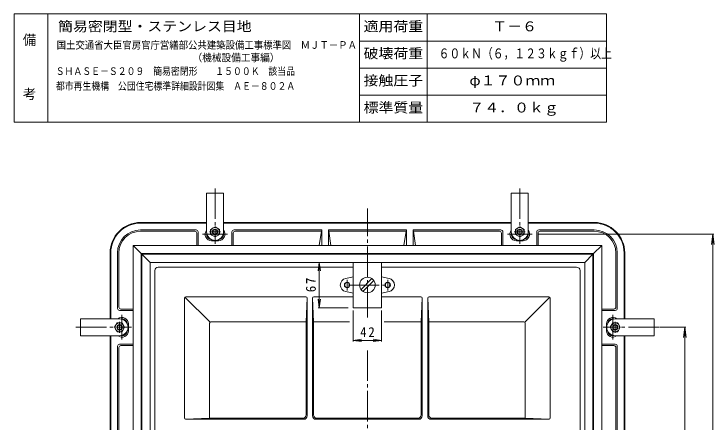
# Model space of a CAD drawing. Units: millimetres, scale not verified. Extents: x -960 to 932, y -690 to 685.
# Drawn here: x -960 to 74, y 82 to 685 of the extents above; entities that cross this region are included whole.
import ezdxf
from ezdxf.enums import TextEntityAlignment as Align

# ---------------------------------------------------------------- set-up
doc = ezdxf.new("R2010")
doc.units = ezdxf.units.MM
doc.header["$LTSCALE"] = 5
doc.linetypes.add('CHAIN1', pattern=[8, 5, -1, 1, -1])
doc.linetypes.add('CHAIN2', pattern=[12, 9, -1, 1, -1])
for name, color, linetype, lineweight in [('0-0_通り芯', 7, 'CHAIN2', 9), ('0-1_躯体', 2, 'Continuous', 9), ('0-2_仕上', 3, 'Continuous', 9), ('0-3_建具', 4, 'Continuous', 9), ('0-4_その他', 7, 'Continuous', 9), ('0-8', 6, 'Continuous', 9), ('0-9', 4, 'Continuous', 9), ('0-A', 2, 'Continuous', 9), ('F-0_F-0ﾚｲﾔ', 7, 'Continuous', 9)]:
    doc.layers.add(name, color=color, linetype=linetype, lineweight=lineweight)
doc.layers.add('F-4_F-4ﾚｲﾔ', color=2, linetype='Continuous')
doc.layers.add('F-5_F-5ﾚｲﾔ', color=2, linetype='Continuous')
doc.styles.add('ＭＳ ゴシック', font='')
doc.styles.get('ＭＳ ゴシック').set_extended_font_data('MS Gothic')

msp = doc.modelspace()

# ---------------------------------------------------------------- linework, layer by layer
at = {"layer": '0-0_通り芯'}
for p, q in [((-663.108, 427.291), (-663.108, 345.054)), ((-213.108, 427.291), (-213.108, 345.054)), ((-438.108, 236.536), (-438.108, 397.519)), ((-681.391, 359.392), (-644.825, 359.392)), ((-194.825, 359.392), (-231.391, 359.392)), ((-468.108, 276.351), (-468.108, 292.062)), ((-408.108, 276.351), (-408.108, 292.062)), ((-465.981, 284.392), (-405.534, 284.392)), ((-800.608, 240.175), (-800.608, 203.609)), ((-75.608, 240.175), (-75.608, 203.609)), ((-868.507, 221.892), (-786.271, 221.892)), ((-7.709, 221.892), (-89.946, 221.892)), ((-438.108, -397.224), (-438.108, 191.871))]:
    msp.add_line(p, q, dxfattribs=at)
at = {"layer": '0-1_躯体'}
for p, q in [((-773.108, 376.892), (-675.608, 376.892)), ((-773.108, 375.892), (-675.608, 375.892)), ((-650.608, 376.892), (-225.608, 376.892)), ((-650.608, 375.892), (-225.608, 375.892)), ((-200.608, 376.892), (-103.108, 376.892)), ((-200.608, 375.892), (-103.108, 375.892)), ((-773.108, 365.892), (-691.108, 365.892)), ((-773.108, 363.892), (-693.108, 363.892)), ((-688.108, 362.892), (-688.108, 342.892)), ((-638.108, 362.892), (-638.108, 342.892)), ((-635.108, 365.892), (-505.608, 365.892)), ((-633.108, 363.892), (-506.108, 363.892)), ((-505.608, 342.892), (-505.608, 365.892)), ((-495.608, 365.892), (-495.608, 342.892)), ((-495.608, 365.892), (-380.608, 365.892)), ((-495.108, 363.892), (-381.108, 363.892)), ((-380.608, 365.892), (-380.608, 342.892)), ((-370.608, 342.892), (-370.608, 365.892)), ((-241.108, 365.892), (-370.608, 365.892)), ((-243.108, 363.892), (-370.108, 363.892)), ((-238.108, 362.892), (-238.108, 342.892)), ((-188.108, 362.892), (-188.108, 342.892)), ((-103.108, 365.892), (-185.108, 365.892)), ((-103.108, 363.892), (-183.108, 363.892)), ((-690.108, 360.892), (-690.108, 342.892)), ((-636.108, 360.892), (-636.108, 342.892)), ((-240.108, 360.892), (-240.108, 342.892)), ((-186.108, 360.892), (-186.108, 342.892)), ((-658.108, 349.892), (-668.108, 349.892)), ((-218.108, 349.892), (-208.108, 349.892)), ((-818.108, 331.892), (-818.108, 234.392)), ((-817.108, 331.892), (-817.108, 234.392)), ((-807.108, 249.892), (-807.108, 331.892)), ((-805.108, 251.892), (-805.108, 331.892)), ((-71.108, 251.892), (-71.108, 331.892)), ((-69.108, 249.892), (-69.108, 331.892)), ((-59.108, 331.892), (-59.108, 234.392)), ((-58.108, 331.892), (-58.108, 234.392)), ((-802.108, 248.892), (-784.108, 248.892)), ((-74.108, 248.892), (-92.108, 248.892)), ((-804.108, 246.892), (-784.108, 246.892)), ((-72.108, 246.892), (-92.108, 246.892)), ((-791.108, 216.892), (-791.108, 226.892)), ((-85.108, 216.892), (-85.108, 226.892)), ((-818.108, 209.392), (-818.108, -215.608)), ((-817.108, 209.392), (-817.108, -215.608)), ((-59.108, 209.392), (-59.108, -215.608)), ((-58.108, 209.392), (-58.108, -215.608)), ((-804.108, 196.892), (-784.108, 196.892)), ((-72.108, 196.892), (-92.108, 196.892)), ((-807.108, 193.892), (-807.108, 64.392)), ((-805.108, 191.892), (-805.108, 64.892)), ((-802.108, 194.892), (-784.108, 194.892)), ((-74.108, 194.892), (-92.108, 194.892)), ((-71.108, 191.892), (-71.108, 64.892)), ((-69.108, 193.892), (-69.108, 64.392))]:
    msp.add_line(p, q, dxfattribs=at)
for points in [[(-505.608, 365.892), (-506.108, 363.892), (-509.108, 342.892)], [(-492.108, 342.892), (-495.108, 363.892), (-495.608, 365.892)], [(-384.108, 342.892), (-381.108, 363.892), (-380.608, 365.892)], [(-370.608, 365.892), (-370.108, 363.892), (-367.108, 342.892)]]:
    msp.add_lwpolyline(points, dxfattribs=at)
for centre, radius, start, end in [((-773.108, 331.892), 45, 90, 180), ((-773.108, 331.892), 44, 90, 180), ((-103.108, 331.892), 45, 0, 90), ((-103.108, 331.892), 44, 0, 90), ((-773.108, 331.892), 34, 90, 180), ((-773.108, 331.892), 32, 90, 180), ((-693.108, 360.892), 3, 0, 90), ((-691.108, 362.892), 3, 0, 90), ((-668.108, 359.392), 9.5, 142.13605, 270), ((-658.108, 359.392), 9.5, 270, 37.86557), ((-635.108, 362.892), 3, 90, 180), ((-633.108, 360.892), 3, 90, 180), ((-243.108, 360.892), 3, 0, 90), ((-241.108, 362.892), 3, 0, 90), ((-218.108, 359.392), 9.5, 142.13443, 270), ((-208.108, 359.392), 9.5, 270, 37.86395), ((-185.108, 362.892), 3, 90, 180), ((-183.108, 360.892), 3, 90, 180), ((-103.108, 331.892), 34, 0, 90), ((-103.108, 331.892), 32, 0, 90), ((-668.108, 359.392), 7.5, 168.2621, 261.7187), ((-658.108, 359.392), 7.5, 278.2813, 11.7379), ((-218.108, 359.392), 7.5, 168.2621, 261.7187), ((-208.108, 359.392), 7.5, 278.2813, 11.7379), ((-804.108, 249.892), 3, 180, 270), ((-802.108, 251.892), 3, 180, 270), ((-74.108, 251.892), 3, 270, 0), ((-72.108, 249.892), 3, 270, 0), ((-800.608, 226.892), 9.5, 0, 127.86395), ((-800.608, 226.892), 7.5, 8.2813, 101.7379), ((-75.608, 226.892), 9.5, 52.13605, 180), ((-75.608, 226.892), 7.5, 78.2621, 171.7187), ((-800.608, 216.892), 9.5, 232.13443, 0), ((-800.608, 216.892), 7.5, 258.2621, 351.7187), ((-75.608, 216.892), 9.5, 180, 307.86557), ((-75.608, 216.892), 7.5, 188.2813, 281.7379), ((-804.108, 193.892), 3, 90, 180), ((-72.108, 193.892), 3, 0, 90), ((-802.108, 191.892), 3, 90, 180), ((-74.108, 191.892), 3, 0, 90)]:
    msp.add_arc(centre, radius, start, end, dxfattribs=at)
at = {"layer": '0-2_仕上'}
for p, q in [((-747.108, 310.892), (-459.108, 310.892)), ((-129.108, 310.892), (-417.108, 310.892)), ((-752.108, -312.108), (-752.108, 305.892)), ((-124.108, -312.108), (-124.108, 305.892)), ((-708.108, 264.892), (-708.108, 87.892)), ((-670.522, 229.306), (-707.522, 266.306)), ((-706.108, 266.892), (-529.108, 266.892)), ((-527.169, 265.383), (-528.608, 229.892)), ((-527.108, 264.892), (-527.108, 90.892)), ((-519.108, 264.892), (-519.108, 90.892)), ((-519.047, 265.383), (-517.608, 229.892)), ((-517.108, 266.892), (-459.108, 266.892)), ((-359.108, 266.892), (-417.108, 266.892)), ((-357.169, 265.383), (-358.608, 229.892)), ((-357.108, 264.892), (-357.108, 90.892)), ((-349.108, 264.892), (-349.108, 90.892)), ((-349.047, 265.383), (-347.608, 229.892)), ((-170.108, 266.892), (-347.108, 266.892)), ((-205.694, 229.306), (-168.694, 266.306)), ((-168.108, 264.892), (-168.108, 87.892)), ((-671.108, 227.892), (-671.108, 87.392)), ((-669.108, 229.892), (-528.608, 229.892)), ((-528.608, 92.392), (-528.608, 229.892)), ((-517.608, 92.392), (-517.608, 229.892)), ((-464.451, 229.892), (-517.608, 229.892)), ((-358.608, 229.892), (-413.325, 229.892)), ((-358.608, 92.392), (-358.608, 229.892)), ((-347.608, 92.392), (-347.608, 229.892)), ((-207.108, 229.892), (-347.608, 229.892)), ((-205.108, 227.892), (-205.108, 87.392)), ((-671.108, 87.392), (-706.599, 85.953)), ((-706.108, 85.892), (-532.108, 85.892)), ((-533.608, 87.392), (-671.108, 87.392)), ((-514.108, 85.892), (-362.108, 85.892)), ((-512.608, 87.392), (-363.608, 87.392)), ((-170.108, 85.892), (-344.108, 85.892)), ((-342.608, 87.392), (-205.108, 87.392)), ((-205.108, 87.392), (-169.617, 85.953))]:
    msp.add_line(p, q, dxfattribs=at)
for centre, radius, start, end in [((-747.108, 305.892), 5, 90, 180), ((-129.108, 305.892), 5, 0, 90), ((-706.108, 264.892), 2, 90, 180), ((-529.108, 264.892), 2, 0, 90), ((-517.108, 264.892), 2, 90, 180), ((-359.108, 264.892), 2, 0, 90), ((-347.108, 264.892), 2, 90, 180), ((-170.108, 264.892), 2, 0, 90), ((-669.108, 227.892), 2, 90, 180), ((-207.108, 227.892), 2, 0, 90), ((-706.108, 87.892), 2, 180, 270), ((-533.608, 92.392), 5, 270, 0), ((-532.108, 90.892), 5, 270, 0), ((-514.108, 90.892), 5, 180, 270), ((-512.608, 92.392), 5, 180, 270), ((-363.608, 92.392), 5, 270, 0), ((-362.108, 90.892), 5, 270, 0), ((-344.108, 90.892), 5, 180, 270), ((-342.608, 92.392), 5, 180, 270), ((-170.108, 87.892), 2, 270, 0)]:
    msp.add_arc(centre, radius, start, end, dxfattribs=at)
at = {"layer": '0-3_建具'}
for p, q in [((-675.608, 420.391), (-650.608, 420.391)), ((-675.608, 420.391), (-675.608, 362.891)), ((-650.608, 420.391), (-650.608, 362.891)), ((-225.608, 420.391), (-225.608, 362.891)), ((-200.608, 420.391), (-225.608, 420.391)), ((-200.608, 420.391), (-200.608, 362.891)), ((-861.608, 234.392), (-861.608, 209.392)), ((-861.608, 234.392), (-804.108, 234.392)), ((-14.609, 234.392), (-72.108, 234.392)), ((-14.609, 234.392), (-14.609, 209.392)), ((-861.608, 209.392), (-804.108, 209.392)), ((-14.609, 209.392), (-72.108, 209.392))]:
    msp.add_line(p, q, dxfattribs=at)
for centre, start, end in [((-663.108, 362.891), 180, 0), ((-213.108, 362.891), 180, 0), ((-804.108, 221.892), 270, 90), ((-72.108, 221.892), 90, 270)]:
    msp.add_arc(centre, 12.5, start, end, dxfattribs=at)
at = {"layer": '0-4_その他'}
for p, q in [((-185.553, 359.392), (73.277, 359.392)), ((71.777, 359.392), (69.82, 344.52)), ((71.777, -365.608), (71.777, 359.392)), ((71.777, 359.392), (73.735, 344.52)), ((-509.108, 317.892), (-510.74, 305.498)), ((-509.108, 317.892), (-507.477, 305.498)), ((-509.108, 250.891), (-509.108, 317.892)), ((-509.108, 250.891), (-510.74, 263.285)), ((-509.108, 250.891), (-507.477, 263.285)), ((-466.608, 250.891), (-510.608, 250.891)), ((-459.108, 246.522), (-459.108, 201.022)), ((-417.108, 246.522), (-417.108, 201.022)), ((-6.825, 221.892), (32.385, 221.892)), ((30.885, 221.892), (28.927, 207.02)), ((30.885, -228.108), (30.885, 221.892)), ((30.885, 221.892), (32.843, 207.02)), ((-459.108, 202.522), (-446.715, 204.153)), ((-459.108, 202.522), (-417.108, 202.522)), ((-459.108, 202.522), (-446.715, 200.89)), ((-417.108, 202.522), (-429.501, 204.153)), ((-417.108, 202.522), (-429.501, 200.89))]:
    msp.add_line(p, q, dxfattribs=at)
at = {"layer": '0-8'}
for p, q in [((-459.108, 317.892), (-459.108, 250.892)), ((-459.108, 317.892), (-417.108, 317.892)), ((-417.108, 317.892), (-417.108, 250.892)), ((-470.108, 294.19), (-459.108, 296.435)), ((-447.53, 277.798), (-431.515, 293.814)), ((-444.702, 274.97), (-428.686, 290.986)), ((-406.108, 294.19), (-417.108, 296.435)), ((-459.108, 272.348), (-470.108, 274.594)), ((-417.108, 272.348), (-406.108, 274.594)), ((-459.108, 250.892), (-417.108, 250.892))]:
    msp.add_line(p, q, dxfattribs=at)
for centre, radius in [((-438.108, 284.392), 11.5), ((-468.108, 284.392), 4), ((-468.108, 284.392), 3.594), ((-408.108, 284.392), 4), ((-408.108, 284.392), 3.594)]:
    msp.add_circle(centre, radius, dxfattribs=at)
for centre, start, end in [((-468.108, 284.392), 101.53717, 258.46283), ((-408.108, 284.392), 281.53674, 78.46329)]:
    msp.add_arc(centre, 10, start, end, dxfattribs=at)
at = {"layer": '0-9'}
for p, q in [((-784.108, -349.108), (-784.108, 342.892)), ((-784.108, 342.892), (-772.108, 330.892)), ((-92.108, -349.108), (-92.108, 342.892)), ((-772.108, 330.892), (-772.108, -337.108)), ((-104.108, 330.892), (-772.108, 330.892)), ((-104.108, 330.892), (-104.108, -337.108)), ((-771.108, -336.108), (-771.108, 329.892)), ((-771.108, 329.892), (-759.108, 317.892)), ((-771.108, 329.892), (-105.108, 329.892)), ((-759.108, -324.108), (-759.108, 317.892)), ((-117.108, 317.892), (-759.108, 317.892)), ((-117.108, -324.108), (-117.108, 317.892))]:
    msp.add_line(p, q, dxfattribs=at)
for points in [[(-784.108, 342.892), (-92.108, 342.892), (-104.108, 330.892)], [(-105.108, -336.108), (-105.108, 329.892), (-117.108, 317.892)]]:
    msp.add_lwpolyline(points, dxfattribs=at)
at = {"layer": '0-A', "linetype": 'CHAIN1'}
for p, q in [((-671.321, 362.891), (-655.006, 362.891)), ((-204.896, 362.891), (-221.21, 362.891)), ((-804.108, 230.104), (-804.108, 213.79)), ((-72.108, 230.104), (-72.108, 213.79))]:
    msp.add_line(p, q, dxfattribs=at)
at = {"layer": '0-A'}
for p, q in [((-663.108, 370.391), (-656.608, 366.638)), ((-656.608, 366.638), (-656.608, 359.144)), ((-213.108, 370.391), (-219.608, 366.638)), ((-219.608, 366.638), (-219.608, 359.144)), ((-663.108, 355.391), (-669.608, 359.144)), ((-663.108, 355.391), (-656.608, 359.144)), ((-213.108, 355.391), (-219.608, 359.144)), ((-213.108, 355.391), (-206.608, 359.144)), ((-796.608, 221.892), (-800.361, 228.392)), ((-79.609, 221.892), (-75.856, 228.392)), ((-811.607, 221.892), (-807.855, 215.392)), ((-796.608, 221.892), (-800.361, 215.392)), ((-79.609, 221.892), (-75.856, 215.392)), ((-64.609, 221.892), (-68.361, 215.392)), ((-807.855, 215.392), (-800.361, 215.392)), ((-68.361, 215.392), (-75.856, 215.392))]:
    msp.add_line(p, q, dxfattribs=at)
for points in [[(-663.108, 370.391), (-669.608, 366.638), (-669.608, 359.144)], [(-213.108, 370.391), (-206.608, 366.638), (-206.608, 359.144)], [(-811.607, 221.892), (-807.855, 228.392), (-800.361, 228.392)], [(-64.609, 221.892), (-68.361, 228.392), (-75.856, 228.392)]]:
    msp.add_lwpolyline(points, dxfattribs=at)
for centre, radius in [((-663.108, 362.886), 6.5), ((-663.108, 362.891), 4), ((-663.108, 362.891), 3.324), ((-213.108, 362.886), 6.5), ((-213.108, 362.891), 4), ((-213.108, 362.891), 3.324), ((-804.102, 221.892), 6.5), ((-72.114, 221.892), 6.5), ((-804.108, 221.892), 4), ((-804.108, 221.892), 3.324), ((-72.108, 221.892), 4), ((-72.108, 221.892), 3.324)]:
    msp.add_circle(centre, radius, dxfattribs=at)
at = {"layer": 'F-0_F-0ﾚｲﾔ'}
for p, q in [((-85, 685), (-960, 685)), ((-960, 525), (-960, 685)), ((-910, 525), (-910, 685)), ((-450, 525), (-450, 685)), ((-350, 525), (-350, 685)), ((-85, 525), (-85, 685)), ((-85, 645), (-450, 645)), ((-85, 605), (-450, 605)), ((-85, 565), (-450, 565)), ((-85, 525), (-960, 525))]:
    msp.add_line(p, q, dxfattribs=at)

# ---------------------------------------------------------------- texts
at = {"layer": '0-4_その他', "color": 2, "insert": (-514.108, 273.767), "char_height": 14.66, "attachment_point": 7, "rotation": 90, "style": 'ＭＳ ゴシック'}
msp.add_mtext('\\T1.27;\\W0.95;67', dxfattribs=at)
at = {"layer": '0-4_その他', "color": 2, "insert": (-448.733, 207.522), "char_height": 14.66, "attachment_point": 7, "style": 'ＭＳ ゴシック'}
msp.add_mtext('\\T1.27;\\W0.95;42', dxfattribs=at)
at = {"layer": 'F-4_F-4ﾚｲﾔ', "style": 'ＭＳ ゴシック'}
for s, width, p in [('簡易密閉型・ステンレス目地', 1.1, (-895, 655)), ('適用荷重', 1.1, (-443.75, 655)), ('Ｔ－６', 1.1, (-253.75, 655)), ('破壊荷重', 1.1, (-443.75, 615)), ('６０ｋＮ（６，１２３ｋｇｆ）以上', 0.8, (-333, 615)), ('接触圧子', 1.1, (-443.75, 575)), ('φ１７０ｍｍ', 1.1, (-287.5, 575)), ('標準質量', 1.1, (-443.75, 535)), ('７４．０ｋｇ', 1.1, (-287.5, 535))]:
    msp.add_text(s, height=14.66, dxfattribs=dict(at, width=width)).set_placement(p, align=Align.BOTTOM_LEFT)
for s, p in [('備', (-947.038, 635)), ('考', (-947.038, 555))]:
    msp.add_text(s, height=14.66, dxfattribs=at).set_placement(p, align=Align.BOTTOM_LEFT)
at = {"layer": 'F-4_F-4ﾚｲﾔ', "color": 3, "style": 'ＭＳ ゴシック'}
for s, width, p in [('国土交通省大臣官房官庁営繕部公共建築設備工事標準図\u3000ＭＪＴ－ＰＡ', 0.9, (-897.005, 630.233)), ('（機械設備工事編）', 0.95, (-696.294, 611.607)), ('ＳＨＡＳＥ－Ｓ２０９\u3000簡易密閉形\u3000\u3000１５００Ｋ\u3000該当品', 0.85, (-898.442, 591.594))]:
    msp.add_text(s, height=11, dxfattribs=dict(at, width=width)).set_placement(p, align=Align.BOTTOM_LEFT)
at = {"layer": 'F-5_F-5ﾚｲﾔ', "color": 3, "style": 'ＭＳ ゴシック', "width": 0.85}
msp.add_text('都市再生機構\u3000公団住宅標準詳細設計図集\u3000ＡＥ－８０２Ａ', height=11, dxfattribs=at).set_placement((-898.146, 569.607), align=Align.BOTTOM_LEFT)

doc.saveas('drawing.dxf')
